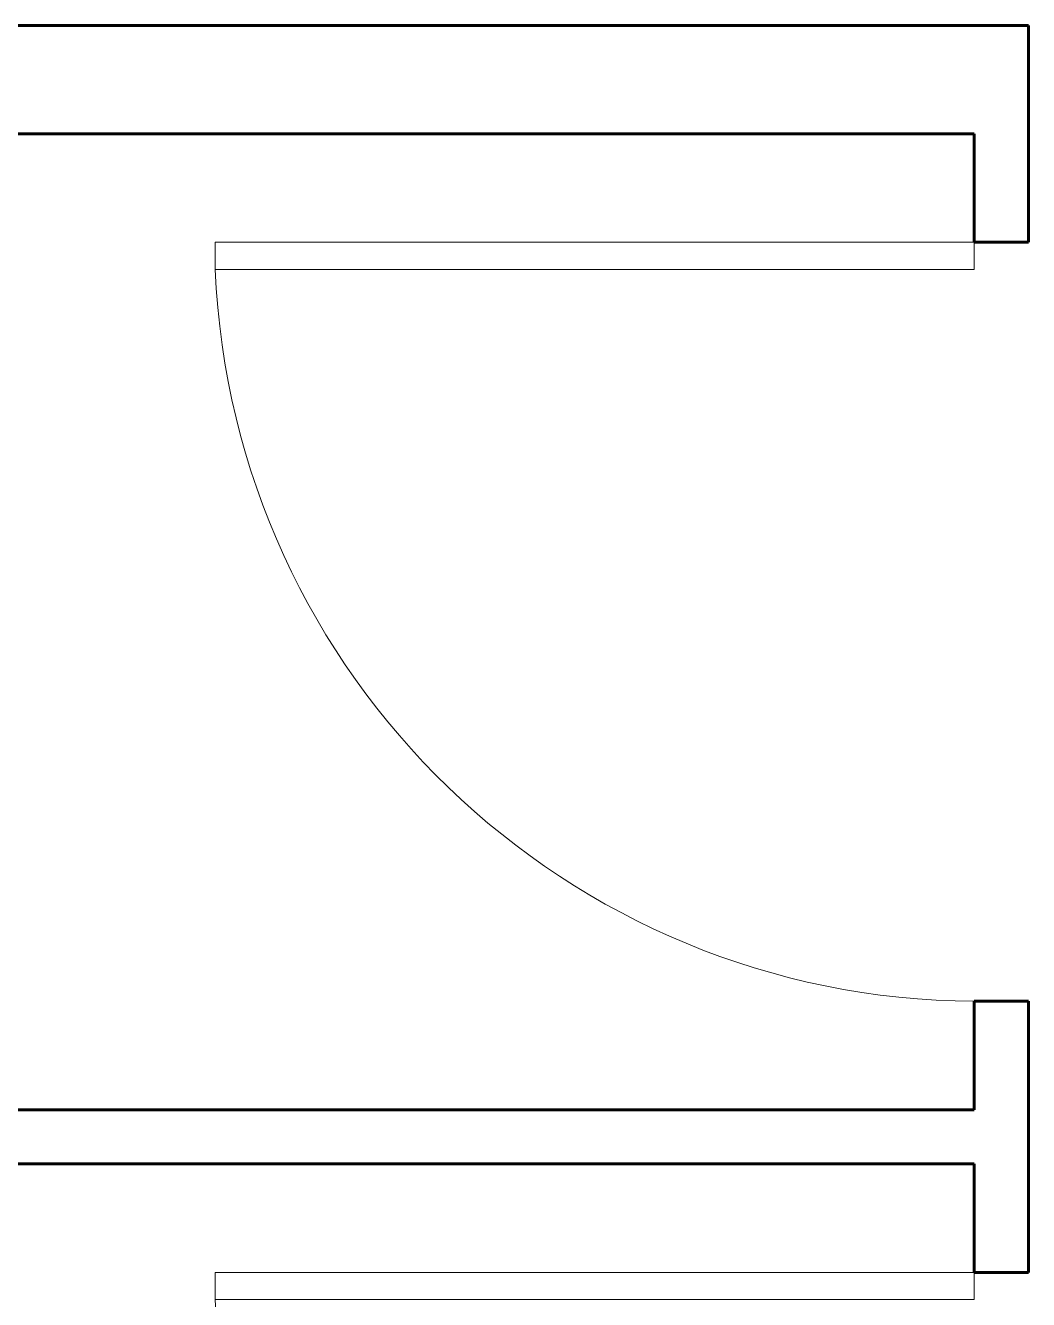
# Model space of a CAD drawing. Header units: millimetres. Extents: x 72 to 2370, y -203 to 794.
# Drawn here: x 1876.749 to 1877.674, y 290.805 to 291.98 of the extents above; entities that cross this region are included whole.
import ezdxf

# ---------------------------------------------------------------- set-up
doc = ezdxf.new("R2010")
doc.units = ezdxf.units.MM
doc.layers.add('envolvente', color=164, linetype='Continuous', lineweight=60)
doc.layers.add('puertas', color=15, linetype='Continuous', lineweight=9)

msp = doc.modelspace()

# ---------------------------------------------------------------- linework, layer by layer
at = {"layer": 'envolvente'}
for p, q in [((1873.2739, 291.9801), (1877.6739, 291.9801)), ((1877.6739, 291.9801), (1877.6739, 291.7801)), ((1875.8739, 291.8801), (1877.6239, 291.8801)), ((1877.6239, 291.8801), (1877.6239, 291.7801)), ((1877.6739, 291.7801), (1877.6239, 291.7801)), ((1877.6239, 291.0801), (1877.6239, 290.9801)), ((1877.6739, 291.0801), (1877.6239, 291.0801)), ((1877.6739, 291.0801), (1877.6739, 290.8301)), ((1877.6239, 290.9801), (1875.8739, 290.9801)), ((1877.6239, 290.9301), (1875.8739, 290.9301)), ((1877.6239, 290.9301), (1877.6239, 290.8301)), ((1877.6739, 290.8301), (1877.6239, 290.8301))]:
    msp.add_line(p, q, dxfattribs=at)
at = {"layer": 'puertas'}
for points in [[(1877.6239, 291.7551), (1877.6239, 291.7801), (1876.9239, 291.7801), (1876.9239, 291.7551)], [(1877.6239, 290.8051), (1877.6239, 290.8301), (1876.9239, 290.8301), (1876.9239, 290.8051)]]:
    msp.add_lwpolyline(points, close=True, dxfattribs=at)
for centre in [(1877.6278, 291.7846), (1877.6278, 290.8346)]:
    msp.add_arc(centre, 0.7045, 182.4002, 269.6831, dxfattribs=at)

doc.saveas('drawing.dxf')
